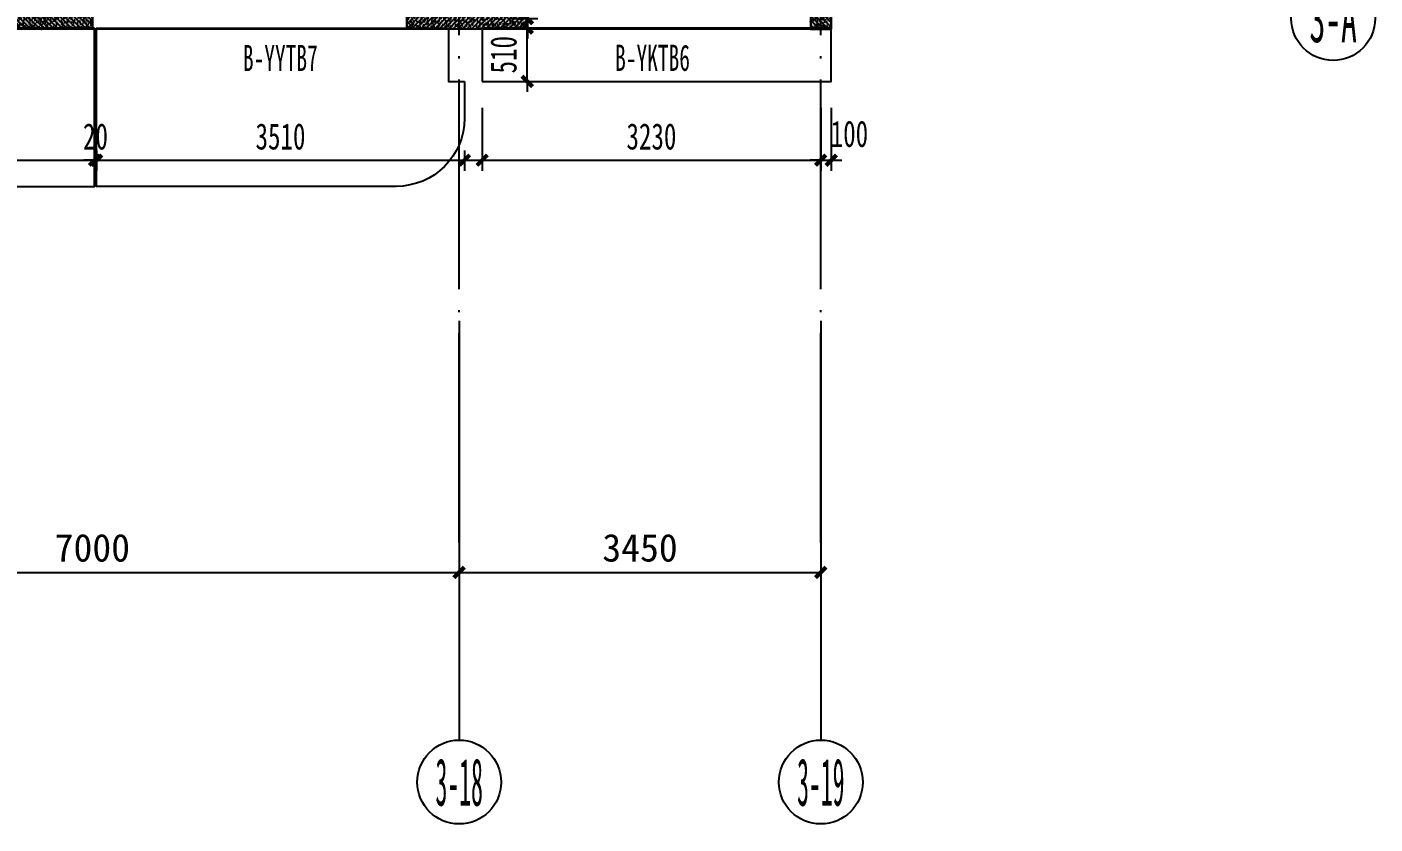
# Model space of a CAD drawing. Extents: x -3200779283 to -8106663, y 659664 to 1123462.
# Drawn here: x -8136474 to -8123612, y 919743 to 927345 of the extents above; entities that cross this region are included whole.
import ezdxf
from ezdxf.enums import TextEntityAlignment as Align

# ---------------------------------------------------------------- set-up
doc = ezdxf.new("R2010")
doc.units = 0
doc.header["$LTSCALE"] = 1000
doc.header["$MEASUREMENT"] = 0
for name, pattern in [('125-墙体$0$CONTINOUS', [0]), ('3#-轴线$0$DOTE', [2.42, 2, -0.2, 0.02, -0.2]), ('3#4#5#$0$DASH', [0.35, 0.25, -0.1]), ('DASH', [0.35, 0.25, -0.1])]:
    doc.linetypes.add(name, pattern=pattern)
doc.layers.get('Defpoints').update_dxf_attribs({"color": 30, "linetype": 'DASH'})
for name, color, linetype in [('125-墙体$0$S-WALL', 40, 'Continuous'), ('125-墙体$0$S-WALL-BEAM', 120, 'Continuous'), ('125-墙体$0$S-WALL-COLU', 252, '125-墙体$0$CONTINOUS'), ('125-墙体$0$S-WALL-COLU-HATC', 16, 'Continuous'), ('125-墙体$0$S-WALL-HATC', 253, 'Continuous'), ('3#-轴线$0$3#-轴号$0$A-ANNO-AXIS-CIRC', 3, 'Continuous'), ('3#-轴线$0$3#-轴号$0$A-ANNO-AXIS-TEXT', 7, 'Continuous'), ('3#-轴线$0$3#-轴号$0$A-ANNO-DIMS', 3, 'Continuous'), ('3#-轴线$0$A-ANNO-DOTE', 10, '3#-轴线$0$DOTE'), ('3#-轴线$0$AXIS_TEXT', 7, 'Continuous'), ('3#4#5#$0$PC-SLAB', 6, '3#4#5#$0$DASH'), ('3#4#5#$0$S-DIMS-SLAB', 120, 'Continuous'), ('3#4#5#$0$S-PC-SLAB', 6, 'Continuous')]:
    doc.layers.add(name, color=color, linetype=linetype)
doc.styles.add('3#-轴线$0$3#-轴号$0$_TCH_AXIS', font='')
doc.styles.add('3#-轴线$0$3#-轴号$0$_TCH_DIM_T3', font='')
doc.styles.add('3#-轴线$0$COMPLEX', font='COMPLEX')
doc.styles.add('3#4#5#$0$外部参照 1$0$宋体', font='', dxfattribs={"width": 0.8})
doc.styles.add('3#4#5#$0$楷体', font='', dxfattribs={"width": 0.7})
doc.styles.get('3#-轴线$0$3#-轴号$0$_TCH_AXIS').set_extended_font_data('SimSun')
doc.styles.get('3#-轴线$0$3#-轴号$0$_TCH_DIM_T3').set_extended_font_data('SimSun')
doc.styles.get('3#4#5#$0$外部参照 1$0$宋体').set_extended_font_data('SimSun')
doc.styles.get('3#4#5#$0$楷体').set_extended_font_data('KaiTi_GB2312')
doc.dimstyles.new('3#-轴线$0$3#-轴号$0$_TCH_ARCH&&100', dxfattribs={"dimtxt": 264.345992, "dimasz": 100, "dimexe": 250, "dimexo": 300, "dimgap": 100, "dimtad": 1, "dimdec": 0, "dimzin": 0, "dimdsep": 46, "dimtxsty": '3#-轴线$0$3#-轴号$0$_TCH_DIM_T3', "dimblk": '3#-轴线$0$3#-轴号$0$_ArchTick', "dimcen": 0.09, "dimclrt": 7, "dimazin": 2, "dimtfac": 1, "dimtdec": 0, "dimtix": 1, "dimtmove": 2, "dimatfit": 3, "dimfxl": 100, "dimtolj": 1, "dimtzin": 0, "dimarcsym": 0})
doc.dimstyles.new('3#4#5#$0$TSSD_100_100', dxfattribs={"dimtxt": 250, "dimasz": 100, "dimexe": 100, "dimexo": 250, "dimgap": 100, "dimtad": 1, "dimdec": 0, "dimzin": 0, "dimdsep": 46, "dimtxsty": '3#4#5#$0$楷体', "dimblk": '3#4#5#$0$_ArchTick', "dimcen": 0, "dimdle": 100, "dimclrt": 7, "dimadec": 0, "dimazin": 0, "dimtfac": 1, "dimtdec": 0, "dimtix": 1, "dimtmove": 2, "dimatfit": 3, "dimfxl": 1, "dimtolj": 1, "dimtzin": 0, "dimarcsym": 0})

# ---------------------------------------------------------------- blocks, each defined once
blk = doc.blocks.new('3#4#5#$0$_ArchTick')
at = {"color": 0, "linetype": 'ByBlock', "const_width": 0.4}
blk.add_lwpolyline([(-0.5, -0.5), (0.5, 0.5)], dxfattribs=at)
blk = doc.blocks.new('*D957')
at = {"layer": '3#4#5#$0$S-DIMS-SLAB', "color": 0, "lineweight": -2, "transparency": 16777216}
for p, q in [((34990, -1157), (34990, -1351)), ((38500, -1157), (38500, -1351)), ((34890, -1251), (38600, -1251))]:
    blk.add_line(p, q, dxfattribs=at)
at = {"layer": 'Defpoints', "color": 0, "transparency": 16777216}
for p in [(34990, -907), (38500, -907), (38500, -1251)]:
    blk.add_point(p, dxfattribs=at)
at = {"layer": '3#4#5#$0$S-DIMS-SLAB', "color": 0, "lineweight": -2, "transparency": 16777216, "xscale": 100, "yscale": 100, "zscale": 100, "rotation": 180}
blk.add_blockref('3#4#5#$0$_ArchTick', (34990, -1251), dxfattribs=at)
at = {"layer": '3#4#5#$0$S-DIMS-SLAB', "color": 0, "lineweight": -2, "transparency": 16777216, "xscale": 100, "yscale": 100, "zscale": 100}
blk.add_blockref('3#4#5#$0$_ArchTick', (38500, -1251), dxfattribs=at)
at = {"layer": '3#4#5#$0$S-DIMS-SLAB', "color": 7, "transparency": 16777216, "insert": (36745, -1026), "char_height": 250, "attachment_point": 5, "style": '3#4#5#$0$楷体'}
blk.add_mtext('\\A1;3510', dxfattribs=at)
blk = doc.blocks.new('*D958')
at = {"layer": '3#4#5#$0$S-DIMS-SLAB', "color": 0, "lineweight": -2, "transparency": 16777216}
for p, q in [((34970, -1157), (34970, -1351)), ((34990, -1157), (34990, -1351)), ((34970, -1251), (34870, -1251)), ((34970, -1251), (34990, -1251)), ((34990, -1251), (35090, -1251))]:
    blk.add_line(p, q, dxfattribs=at)
at = {"layer": 'Defpoints', "color": 0, "transparency": 16777216}
for p in [(34970, -907), (34990, -907), (34990, -1251)]:
    blk.add_point(p, dxfattribs=at)
at = {"layer": '3#4#5#$0$S-DIMS-SLAB', "color": 0, "lineweight": -2, "transparency": 16777216, "xscale": 100, "yscale": 100, "zscale": 100}
blk.add_blockref('3#4#5#$0$_ArchTick', (34970, -1251), dxfattribs=at)
at = {"layer": '3#4#5#$0$S-DIMS-SLAB', "color": 0, "lineweight": -2, "transparency": 16777216, "xscale": 100, "yscale": 100, "zscale": 100, "rotation": 180}
blk.add_blockref('3#4#5#$0$_ArchTick', (34990, -1251), dxfattribs=at)
at = {"layer": '3#4#5#$0$S-DIMS-SLAB', "color": 7, "transparency": 16777216, "insert": (34980, -1026), "char_height": 250, "attachment_point": 5, "style": '3#4#5#$0$楷体'}
blk.add_mtext('\\A1;20', dxfattribs=at)
blk = doc.blocks.new('*D959')
at = {"layer": '3#4#5#$0$S-DIMS-SLAB', "color": 0, "lineweight": -2, "transparency": 16777216}
for p, q in [((31460, -1157), (31460, -1351)), ((34970, -1157), (34970, -1351)), ((31360, -1251), (35070, -1251))]:
    blk.add_line(p, q, dxfattribs=at)
at = {"layer": 'Defpoints', "color": 0, "transparency": 16777216}
for p in [(31460, -907), (34970, -907), (34970, -1251)]:
    blk.add_point(p, dxfattribs=at)
at = {"layer": '3#4#5#$0$S-DIMS-SLAB', "color": 0, "lineweight": -2, "transparency": 16777216, "xscale": 100, "yscale": 100, "zscale": 100, "rotation": 180}
blk.add_blockref('3#4#5#$0$_ArchTick', (31460, -1251), dxfattribs=at)
at = {"layer": '3#4#5#$0$S-DIMS-SLAB', "color": 0, "lineweight": -2, "transparency": 16777216, "xscale": 100, "yscale": 100, "zscale": 100}
blk.add_blockref('3#4#5#$0$_ArchTick', (34970, -1251), dxfattribs=at)
at = {"layer": '3#4#5#$0$S-DIMS-SLAB', "color": 7, "transparency": 16777216, "insert": (33215, -1026), "char_height": 250, "attachment_point": 5, "style": '3#4#5#$0$楷体'}
blk.add_mtext('\\A1;3510', dxfattribs=at)
blk = doc.blocks.new('*D969')
at = {"layer": '3#4#5#$0$S-DIMS-SLAB', "color": 0, "lineweight": -2, "transparency": 16777216}
for p, q in [((41899, -750), (41899, -1351)), ((41999, -750), (41999, -1351)), ((41899, -1251), (41799, -1251)), ((41899, -1251), (41999, -1251)), ((41999, -1251), (42099, -1251))]:
    blk.add_line(p, q, dxfattribs=at)
at = {"layer": 'Defpoints', "color": 0, "transparency": 16777216}
for p in [(41899, -500), (41999, -500), (41999, -1251)]:
    blk.add_point(p, dxfattribs=at)
at = {"layer": '3#4#5#$0$S-DIMS-SLAB', "color": 0, "lineweight": -2, "transparency": 16777216, "xscale": 100, "yscale": 100, "zscale": 100}
blk.add_blockref('3#4#5#$0$_ArchTick', (41899, -1251), dxfattribs=at)
at = {"layer": '3#4#5#$0$S-DIMS-SLAB', "color": 0, "lineweight": -2, "transparency": 16777216, "xscale": 100, "yscale": 100, "zscale": 100, "rotation": 180}
blk.add_blockref('3#4#5#$0$_ArchTick', (41999, -1251), dxfattribs=at)
at = {"layer": '3#4#5#$0$S-DIMS-SLAB', "color": 7, "transparency": 16777216, "insert": (42173, -1001), "char_height": 250, "attachment_point": 5, "style": '3#4#5#$0$楷体'}
blk.add_mtext('\\A1;100', dxfattribs=at)
blk = doc.blocks.new('*D970')
at = {"layer": '3#4#5#$0$S-DIMS-SLAB', "color": 0, "lineweight": -2, "transparency": 16777216}
for p, q in [((38919, 10), (39199, 10)), ((39099, 10), (39099, 110)), ((39099, -500), (39099, 10)), ((38919, -500), (39199, -500)), ((39099, -500), (39099, -600))]:
    blk.add_line(p, q, dxfattribs=at)
at = {"layer": 'Defpoints', "color": 0, "transparency": 16777216}
for p in [(38669, 10), (39099, 10), (38669, -500)]:
    blk.add_point(p, dxfattribs=at)
at = {"layer": '3#4#5#$0$S-DIMS-SLAB', "color": 0, "lineweight": -2, "transparency": 16777216, "xscale": 100, "yscale": 100, "zscale": 100}
for p, rotation in [((39099, 10), 270), ((39099, -500), 90)]:
    blk.add_blockref('3#4#5#$0$_ArchTick', p, dxfattribs=dict(at, rotation=rotation))
at = {"layer": '3#4#5#$0$S-DIMS-SLAB', "color": 7, "transparency": 16777216, "insert": (38874, -245), "char_height": 250, "attachment_point": 5, "rotation": 90, "style": '3#4#5#$0$楷体'}
blk.add_mtext('\\A1;510', dxfattribs=at)
blk = doc.blocks.new('*D993')
at = {"layer": '3#4#5#$0$S-DIMS-SLAB', "color": 0, "lineweight": -2, "transparency": 16777216}
for p, q in [((38669, -750), (38669, -1351)), ((41899, -750), (41899, -1351)), ((38569, -1251), (41999, -1251))]:
    blk.add_line(p, q, dxfattribs=at)
at = {"layer": 'Defpoints', "color": 0, "transparency": 16777216}
for p in [(38669, -500), (41899, -500), (41899, -1251)]:
    blk.add_point(p, dxfattribs=at)
at = {"layer": '3#4#5#$0$S-DIMS-SLAB', "color": 0, "lineweight": -2, "transparency": 16777216, "xscale": 100, "yscale": 100, "zscale": 100, "rotation": 180}
blk.add_blockref('3#4#5#$0$_ArchTick', (38669, -1251), dxfattribs=at)
at = {"layer": '3#4#5#$0$S-DIMS-SLAB', "color": 0, "lineweight": -2, "transparency": 16777216, "xscale": 100, "yscale": 100, "zscale": 100}
blk.add_blockref('3#4#5#$0$_ArchTick', (41899, -1251), dxfattribs=at)
at = {"layer": '3#4#5#$0$S-DIMS-SLAB', "color": 7, "transparency": 16777216, "insert": (40284, -1026), "char_height": 250, "attachment_point": 5, "style": '3#4#5#$0$楷体'}
blk.add_mtext('\\A1;3230', dxfattribs=at)
blk = doc.blocks.new('*D1001')
at = {"layer": '3#4#5#$0$S-DIMS-SLAB', "color": 0, "lineweight": -2, "transparency": 16777216}
for p, q in [((39100, 100), (39100, 200)), ((38920, 100), (39200, 100)), ((38920, 10), (39200, 10)), ((39100, 10), (39100, 100)), ((39100, 10), (39100, -90))]:
    blk.add_line(p, q, dxfattribs=at)
at = {"layer": 'Defpoints', "color": 0, "transparency": 16777216}
for p in [(38670, 100), (38670, 10), (39100, 100)]:
    blk.add_point(p, dxfattribs=at)
at = {"layer": '3#4#5#$0$S-DIMS-SLAB', "color": 0, "lineweight": -2, "transparency": 16777216, "xscale": 100, "yscale": 100, "zscale": 100}
for p, rotation in [((39100, 100), 270), ((39100, 10), 90)]:
    blk.add_blockref('3#4#5#$0$_ArchTick', p, dxfattribs=dict(at, rotation=rotation))
at = {"layer": '3#4#5#$0$S-DIMS-SLAB', "color": 7, "transparency": 16777216, "insert": (38850, 277), "char_height": 250, "attachment_point": 5, "rotation": 90, "style": '3#4#5#$0$楷体'}
blk.add_mtext('\\A1;90', dxfattribs=at)
blk = doc.blocks.new('125-墙体')
at = {"layer": '125-墙体$0$S-WALL-COLU-HATC'}
h = blk.add_hatch(dxfattribs=at)
h.set_pattern_fill('AR-CONC', color=256, scale=10)
h.set_pattern_definition([(50, (295941.93, -248457.834), (71.726018, -6.2752135), [7.5, -82.5]), (355, (295941.93, -248457.83), (-13.875133, 75.219213), [6, -66]), (100.4514, (295947.91, -248458.36), (57.850938, 68.943954), [6.374019, -70.114211]), (46.1842, (295941.93, -248437.83), (106.724105, -16.551901), [11.25, -123.75]), (96.6356, (295950.82, -248439.21), (93.46627, 97.411787), [9.56103, -105.1713]), (351.1842, (295941.93, -248437.83), (93.466195, 97.41186), [9, -99]), (21, (295951.93, -248442.834), (59.690705, -40.261889), [7.5, -82.5]), (326, (295951.93, -248442.83), (24.331533, 72.515005), [6, -66]), (71.4514, (295956.905, -248446.19), (84.022263, 32.25305), [6.374019, -70.114211]), (37.5, (295941.93, -248457.834), (1.2159855, 33.2893854), [0, -65.2, 0, -67, 0, -66.25]), (7.5, (295941.93, -248457.834), (26.3069537, 39.4411712), [0, -38.2, 0, -63.7, 0, -25.25]), (327.5, (295919.63, -248457.834), (53.3822436, -2.2554872), [0, -25, 0, -78, 0, -103.5]), (317.5, (295909.63, -248457.834), (58.318617, 10.010498), [0, -32.5, 0, -51.8, 0, -73.5])])
h.paths.add_polyline_path([(-100, -10600), (100, -10600), (100, -11200), (-100, -11200)])
h = blk.add_hatch(dxfattribs=at)
h.set_pattern_fill('ANSI31', color=256, scale=250, style=0)
h.set_pattern_definition([(45, (295941.93, -248457.834), (-22.097087, 22.097087), [])])
h.paths.add_polyline_path([(100, -10600), (-100, -10600), (-100, -11200), (100, -11200)])
h = blk.add_hatch(dxfattribs=at)
h.set_pattern_fill('AR-CONC', color=256, scale=10, angle=90)
h.set_pattern_definition([(140, (245486.99, 4537.05), (6.275213, 71.726018), [7.5, -82.5]), (85, (245486.99, 4537.05), (-75.219213, -13.875133), [6, -66]), (190.4514, (245487.51, 4543.03), (-68.943954, 57.850938), [6.37402, -70.114211]), (136.1842, (245466.99, 4537.05), (16.5519, 106.724105), [11.25, -123.75]), (186.6356, (245468.37, 4545.95), (-97.411787, 93.46627), [9.56103, -105.1713]), (81.1842, (245466.99, 4537.05), (-97.41186, 93.466195), [9, -99]), (111, (245471.99, 4547.05), (40.261889, 59.690705), [7.5, -82.5]), (56, (245471.99, 4547.05), (-72.515005, 24.331533), [6, -66]), (161.4514, (245475.345, 4552.03), (-32.25305, 84.022263), [6.37402, -70.114211]), (127.5, (245486.99, 4537.052), (-33.2893854, 1.2159855), [0, -65.2, 0, -67, 0, -66.25]), (97.5, (245486.99, 4537.052), (-39.441171, 26.306954), [0, -38.2, 0, -63.7, 0, -25.25]), (57.5, (245486.99, 4514.752), (2.2554872, 53.3822436), [0, -25, 0, -78, 0, -103.5]), (47.5, (245486.99, 4504.752), (-10.010498, 58.318617), [0, -32.5, 0, -51.8, 0, -73.5])])
h.paths.add_polyline_path([(3350, -11000), (2800, -11000), (2800, -11200), (3550, -11200), (3950, -11200), (3950, -11000), (3550, -11000), (3550, -10700), (3350, -10700)])
h = blk.add_hatch(dxfattribs=at)
h.set_pattern_fill('ANSI31', color=256, scale=250, angle=90, style=0)
h.set_pattern_definition([(135, (245486.99, 4537.052), (-22.097087, -22.097087), [])])
h.paths.add_polyline_path([(3350, -11000), (2800, -11000), (2800, -11200), (3550, -11200), (3950, -11200), (3950, -11000), (3550, -11000), (3550, -10700), (3350, -10700)])
h = blk.add_hatch(dxfattribs=at)
h.set_pattern_fill('AR-CONC', color=256, scale=10)
h.set_pattern_definition([(50, (16440.73, -252107.814), (71.726018, -6.275213), [7.5, -82.5]), (355, (16440.73, -252107.814), (-13.875133, 75.219213), [6, -66]), (100.4514, (16446.705, -252108.34), (57.850938, 68.943954), [6.37402, -70.114211]), (46.1842, (16440.73, -252087.81), (106.724105, -16.5519), [11.25, -123.75]), (96.6356, (16449.62, -252089.19), (93.46627, 97.411787), [9.56103, -105.1713]), (351.1842, (16440.73, -252087.81), (93.466195, 97.41186), [9, -99]), (21, (16450.73, -252092.814), (59.690705, -40.261889), [7.5, -82.5]), (326, (16450.73, -252092.814), (24.331533, 72.515005), [6, -66]), (71.4514, (16455.7, -252096.17), (84.022263, 32.25305), [6.37402, -70.114211]), (37.5, (16440.728, -252107.814), (1.2159855, 33.2893854), [0, -65.2, 0, -67, 0, -66.25]), (7.5, (16440.728, -252107.814), (26.306954, 39.441171), [0, -38.2, 0, -63.7, 0, -25.25]), (327.5, (16418.428, -252107.814), (53.3822436, -2.2554872), [0, -25, 0, -78, 0, -103.5]), (317.5, (16408.43, -252107.814), (58.318617, 10.010498), [0, -32.5, 0, -51.8, 0, -73.5])])
h.paths.add_polyline_path([(7850, -11200), (7850, -11000), (6950, -11000), (6950, -11200)])
h = blk.add_hatch(dxfattribs=at)
h.set_pattern_fill('ANSI31', color=256, scale=250, style=0)
h.set_pattern_definition([(45, (16440.728, -252107.814), (-22.097087, 22.097087), [])])
h.paths.add_polyline_path([(7850, -11200), (7850, -11000), (6950, -11000), (6950, -11200)])
at = {"layer": '125-墙体$0$S-WALL-HATC'}
for points in [[(100, -6100), (-100, -6100), (-100, -11200), (100, -11200)], [(2800, -11200), (3450, -11200), (3450, -11067), (3350, -11000), (2800, -11000)], [(3450, -11067), (3450, -11200), (3950, -11200), (3950, -11000), (3550, -11000)], [(6950, -11200), (7850, -11200), (7850, -11000), (6950, -11000)]]:
    blk.add_hatch(color=256, dxfattribs=at).paths.add_polyline_path(points)
at = {"layer": '125-墙体$0$S-WALL'}
for p, q in [((-100, -6100), (-100, -11200)), ((100, -11000), (100, -11200)), ((2800, -11000), (2800, -11200)), ((3950, -11000), (3950, -11200)), ((6950, -11000), (6950, -11200)), ((-100, -11200), (100, -11200)), ((2800, -11200), (3450, -11200)), ((3450, -11200), (3950, -11200)), ((6950, -11200), (7850, -11200))]:
    blk.add_line(p, q, dxfattribs=at)
at = {"layer": '125-墙体$0$S-WALL-BEAM'}
for points in [[(100, -11000), (100, -11200), (2800, -11200), (2800, -11000)], [(3950, -11000), (3950, -11200), (6950, -11200), (6950, -11000)]]:
    blk.add_lwpolyline(points, close=True, dxfattribs=at)
at = {"layer": '125-墙体$0$S-WALL-COLU', "lineweight": -2}
for points in [[(-100, -10600), (100, -10600), (100, -11200), (-100, -11200)], [(7850, -11200), (7850, -11000), (6950, -11000), (6950, -11200)]]:
    blk.add_lwpolyline(points, close=True, dxfattribs=at)
at = {"layer": '125-墙体$0$S-WALL-COLU', "linetype": 'ByBlock'}
blk.add_lwpolyline([(3350, -11000), (2800, -11000), (2800, -11200), (3550, -11200), (3950, -11200), (3950, -11000), (3550, -11000), (3550, -10700), (3350, -10700), (3350, -11000)], dxfattribs=at)
blk = doc.blocks.new('3#-轴线$0$_AXISO')
blk.add_circle((0, 0), 0.5)
at = {"layer": '3#-轴线$0$AXIS_TEXT', "style": '3#-轴线$0$COMPLEX', "width": 1.041667}
blk.add_attdef('A', text='', height=0.56, dxfattribs=at).set_placement((-0.25, -0.28), (0.25, -0.28), align=Align.FIT)
blk = doc.blocks.new('3#-轴线$0$3#-轴号$0$_ArchTick')
at = {"color": 0, "linetype": 'ByBlock', "const_width": 0.4}
blk.add_lwpolyline([(-0.5, -0.5), (0.5, 0.5)], dxfattribs=at)
blk = doc.blocks.new('*D381')
at = {"layer": '3#-轴线$0$3#-轴号$0$A-ANNO-DIMS', "color": 0, "lineweight": -2, "transparency": 16777216}
for p, q in [((31350, -15882), (31350, -16632)), ((38350, -15882), (38350, -16632)), ((31350, -16382), (38350, -16382))]:
    blk.add_line(p, q, dxfattribs=at)
at = {"layer": 'Defpoints', "color": 0, "transparency": 16777216}
for p in [(31350, -15582), (38350, -15582), (38350, -16382)]:
    blk.add_point(p, dxfattribs=at)
at = {"layer": '3#-轴线$0$3#-轴号$0$A-ANNO-DIMS', "color": 0, "lineweight": -2, "transparency": 16777216, "xscale": 100, "yscale": 100, "zscale": 100, "rotation": 180}
blk.add_blockref('3#-轴线$0$3#-轴号$0$_ArchTick', (31350, -16382), dxfattribs=at)
at = {"layer": '3#-轴线$0$3#-轴号$0$A-ANNO-DIMS', "color": 0, "lineweight": -2, "transparency": 16777216, "xscale": 100, "yscale": 100, "zscale": 100}
blk.add_blockref('3#-轴线$0$3#-轴号$0$_ArchTick', (38350, -16382), dxfattribs=at)
at = {"layer": '3#-轴线$0$3#-轴号$0$A-ANNO-DIMS', "color": 7, "transparency": 16777216, "insert": (34850, -16149), "char_height": 264.3, "attachment_point": 5, "style": '3#-轴线$0$3#-轴号$0$_TCH_DIM_T3'}
blk.add_mtext('\\A1;7000', dxfattribs=at)
blk = doc.blocks.new('*D382')
at = {"layer": '3#-轴线$0$3#-轴号$0$A-ANNO-DIMS', "color": 0, "lineweight": -2, "transparency": 16777216}
for p, q in [((38350, -15882), (38350, -16632)), ((41800, -15882), (41800, -16632)), ((38350, -16382), (41800, -16382))]:
    blk.add_line(p, q, dxfattribs=at)
at = {"layer": 'Defpoints', "color": 0, "transparency": 16777216}
for p in [(38350, -15582), (41800, -15582), (41800, -16382)]:
    blk.add_point(p, dxfattribs=at)
at = {"layer": '3#-轴线$0$3#-轴号$0$A-ANNO-DIMS', "color": 0, "lineweight": -2, "transparency": 16777216, "xscale": 100, "yscale": 100, "zscale": 100, "rotation": 180}
blk.add_blockref('3#-轴线$0$3#-轴号$0$_ArchTick', (38350, -16382), dxfattribs=at)
at = {"layer": '3#-轴线$0$3#-轴号$0$A-ANNO-DIMS', "color": 0, "lineweight": -2, "transparency": 16777216, "xscale": 100, "yscale": 100, "zscale": 100}
blk.add_blockref('3#-轴线$0$3#-轴号$0$_ArchTick', (41800, -16382), dxfattribs=at)
at = {"layer": '3#-轴线$0$3#-轴号$0$A-ANNO-DIMS', "color": 7, "transparency": 16777216, "insert": (40075, -16149), "char_height": 264.3, "attachment_point": 5, "style": '3#-轴线$0$3#-轴号$0$_TCH_DIM_T3'}
blk.add_mtext('\\A1;3450', dxfattribs=at)
blk = doc.blocks.new('3#4#5#$0$A$C7C4D4DCF')
at = {"layer": '3#4#5#$0$S-PC-SLAB'}
for points in [[(34969.9, 9.5), (31459.6, 9.5), (31459.6, -1500.4), (34969.9, -1500.4)], [(38669.4, -500.2), (41999.4, -500.2), (41999.4, 9.8), (38669.4, 9.8)]]:
    blk.add_lwpolyline(points, close=True, dxfattribs=at)
blk.add_lwpolyline([(38499.6, -500.2), (38499.6, -850.5, -0.4141805), (37849.4, -1500.5), (34989.9, -1500.4), (34989.9, 9.5), (38349, 9.6), (38349, -500.2), (38499.6, -500.2)], format="xyb", dxfattribs=at)
at = {"layer": '3#4#5#$0$PC-SLAB', "linetype": 'ByBlock', "style": '3#4#5#$0$外部参照 1$0$宋体', "width": 0.6}
blk.add_text('B-YYTB7', height=250, dxfattribs=at).set_placement((36743.6, -276.2), align=Align.MIDDLE)
blk.add_text('B-YKTB6', height=250, rotation=360, dxfattribs=at).set_placement((40294.6, -276.2), align=Align.MIDDLE)
at = {"layer": '3#4#5#$0$S-DIMS-SLAB'}
dim = blk.add_linear_dim(base=(39099.5, 100), p1=(38670.2, 9.8), p2=(38670.2, 100), angle=90, dimstyle='3#4#5#$0$TSSD_100_100', dxfattribs=at)
dim.commit()
dim.dimension.update_dxf_attribs({"geometry": '*D1001', "text_midpoint": (38849.5, 277.3), "dimtype": 128})
dim = blk.add_linear_dim(base=(39099.4, 9.8), p1=(38669.4, -500.2), p2=(38669.4, 9.8), angle=90, dimstyle='3#4#5#$0$TSSD_100_100', dxfattribs=at)
dim.commit()
dim.dimension.update_dxf_attribs({"geometry": '*D970', "text_midpoint": (38874.4, -245.2)})
for base, p1, p2, picture, middle in [((41899, -1251.4), (38669.4, -500.2), (41899, -500.2), '*D993', (40284.2, -1026.4)), ((34969.9, -1251.4), (31459.6, -907.5), (34969.9, -907.5), '*D959', (33214.8, -1026.4)), ((34989.9, -1251.4), (34969.9, -907.5), (34989.9, -907.5), '*D958', (34979.9, -1026.4)), ((38499.6, -1251.4), (34989.9, -907.5), (38499.6, -907.5), '*D957', (36744.8, -1026.4))]:
    dim = blk.add_linear_dim(base=base, p1=p1, p2=p2, dimstyle='3#4#5#$0$TSSD_100_100', dxfattribs=at)
    dim.commit()
    dim.dimension.update_dxf_attribs({"geometry": picture, "text_midpoint": middle})
dim = blk.add_linear_dim(base=(41999.4, -1251.4), p1=(41899, -500.2), p2=(41999.4, -500.2), dimstyle='3#4#5#$0$TSSD_100_100', dxfattribs=at)
dim.commit()
dim.dimension.update_dxf_attribs({"geometry": '*D969', "text_midpoint": (42172.6, -1001.4), "dimtype": 128})
blk = doc.blocks.new('3#-轴线$0$3#-轴号')
at = {"layer": '3#-轴线$0$3#-轴号$0$A-ANNO-AXIS-CIRC'}
for p, q in [((38350, -13981.5), (38350, -17981.5)), ((41800, -13981.5), (41800, -17981.5))]:
    blk.add_line(p, q, dxfattribs=at)
ref = blk.add_blockref('3#-轴线$0$_AXISO', (46688, -11100), dxfattribs=dict(at, xscale=800, yscale=800, zscale=800))
ref.add_attrib('A', '3-A', dxfattribs={"layer": '3#-轴线$0$3#-轴号$0$A-ANNO-AXIS-TEXT', "height": 452.55, "style": '3#-轴线$0$3#-轴号$0$_TCH_AXIS', "width": 0.466146}).set_placement((46461.7, -11326.3), (46914.3, -11326.3), align=Align.FIT)
ref = blk.add_blockref('3#-轴线$0$_AXISO', (38350, -18381.5), dxfattribs=dict(at, xscale=800, yscale=800, zscale=800))
ref.add_attrib('A', '3-18', dxfattribs={"layer": '3#-轴线$0$3#-轴号$0$A-ANNO-AXIS-TEXT', "height": 452.55, "style": '3#-轴线$0$3#-轴号$0$_TCH_AXIS', "width": 0.349609}).set_placement((38123.7, -18607.8), (38576.3, -18607.8), align=Align.FIT)
ref = blk.add_blockref('3#-轴线$0$_AXISO', (41800, -18381.5), dxfattribs=dict(at, xscale=800, yscale=800, zscale=800))
ref.add_attrib('A', '3-19', dxfattribs={"layer": '3#-轴线$0$3#-轴号$0$A-ANNO-AXIS-TEXT', "height": 452.55, "style": '3#-轴线$0$3#-轴号$0$_TCH_AXIS', "width": 0.349609}).set_placement((41573.7, -18607.8), (42026.3, -18607.8), align=Align.FIT)
at = {"layer": '3#-轴线$0$3#-轴号$0$A-ANNO-DIMS'}
for p1, p2, picture, middle in [((31350, -15581.5), (38350, -15581.5), '*D381', (34850, -16149.3)), ((38350, -15581.5), (41800, -15581.5), '*D382', (40075, -16149.3))]:
    dim = blk.add_aligned_dim(p1=p1, p2=p2, distance=-800, dimstyle='3#-轴线$0$3#-轴号$0$_TCH_ARCH&&100', dxfattribs=at)
    dim.commit()
    dim.dimension.update_dxf_attribs({"geometry": picture, "text_midpoint": middle})
blk = doc.blocks.new('3#-轴线')
at = {"layer": '3#-轴线$0$A-ANNO-DOTE'}
for points in [[(41800, -16100), (41800, 5500)], [(38350, -16100), (38350, -3200)]]:
    blk.add_lwpolyline(points, dxfattribs=at)
blk.add_blockref('3#-轴线$0$3#-轴号', (0, 0))

msp = doc.modelspace()

# ---------------------------------------------------------------- block references
msp.add_blockref('3#-轴线', (-8170700, 938525))
at = {"xscale": -1, "rotation": 3.622788229407092e-06}
msp.add_blockref('125-墙体', (-8128900, 938525), dxfattribs=at)
at = {"layer": '3#4#5#$0$S-PC-SLAB', "color": 1}
msp.add_blockref('3#4#5#$0$A$C7C4D4DCF', (-8170800, 927325), dxfattribs=at)

doc.saveas('drawing.dxf')
